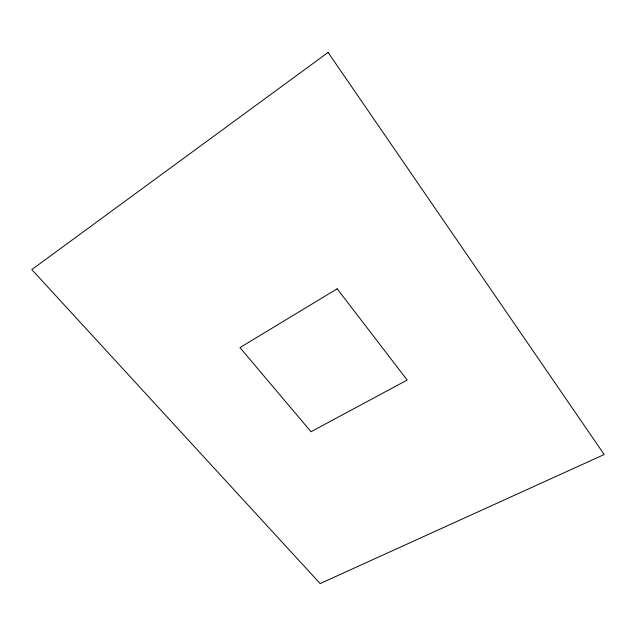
<?xml version="1.0" encoding="UTF-8"?>
<svg xmlns="http://www.w3.org/2000/svg" width="636" height="636" viewBox="0 0 636 636"><rect width="100%" height="100%" fill="white"/><g stroke="black" fill="none" stroke-linecap="round" stroke-linejoin="round"><path stroke-width="0.95" d="M328.096 52.43L31.8 269.577L320.154 583.57L604.2 454.525L328.096 52.43M337.167 288.792L239.971 347.606L311.012 431.741L407.183 380.058L337.167 288.792"/></g></svg>
